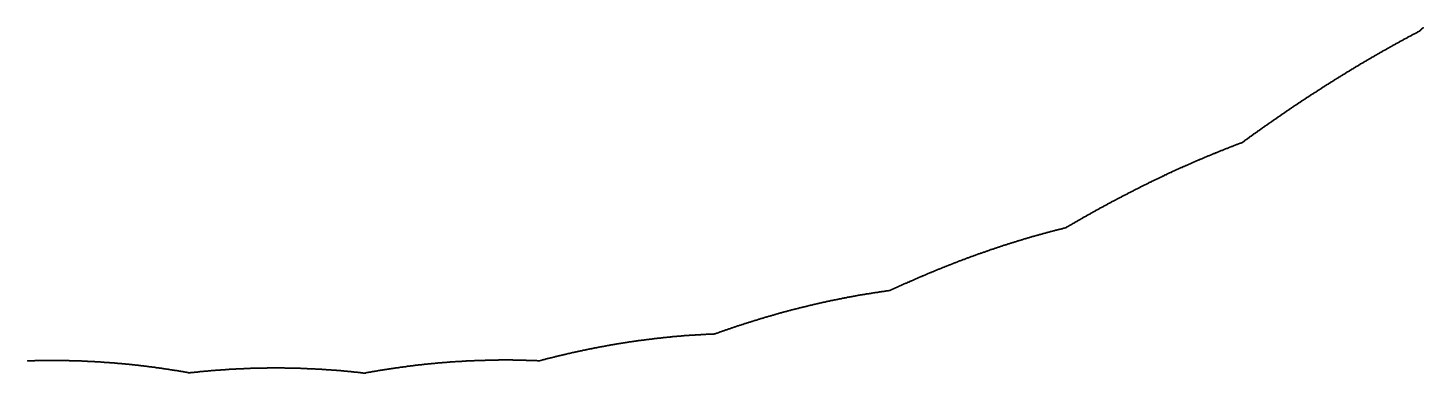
# Model space of a CAD drawing. Header units: metres. Extents: x 0 to 360, y 46 to 216.
# Drawn here: x 213.75 to 224.99, y 53.09 to 55.87 of the extents above; entities that cross this region are included whole.
import ezdxf

# ---------------------------------------------------------------- set-up
doc = ezdxf.new("R2010")
doc.units = ezdxf.units.M

msp = doc.modelspace()

# ---------------------------------------------------------------- linework, layer by layer
for p in [(224.816, 55.762), (224.822, 55.765), (224.827, 55.769), (224.833, 55.772), (224.839, 55.775), (224.845, 55.778), (224.851, 55.781), (224.857, 55.784), (224.863, 55.788), (224.868, 55.791), (224.874, 55.794), (224.88, 55.797), (224.886, 55.8), (224.892, 55.803), (224.898, 55.806), (224.903, 55.81), (224.909, 55.813), (224.915, 55.816), (224.921, 55.819), (224.927, 55.822), (224.933, 55.825), (224.939, 55.828), (224.944, 55.831), (224.95, 55.834), (224.956, 55.837), (224.962, 55.841), (224.968, 55.846), (224.974, 55.851), (224.979, 55.856), (224.985, 55.862), (224.991, 55.867), (224.617, 55.651), (224.623, 55.654), (224.629, 55.658), (224.634, 55.661), (224.64, 55.664), (224.646, 55.668), (224.652, 55.671), (224.658, 55.674), (224.664, 55.678), (224.67, 55.681), (224.675, 55.684), (224.681, 55.688), (224.687, 55.691), (224.693, 55.694), (224.699, 55.697), (224.705, 55.701), (224.71, 55.704), (224.716, 55.707), (224.722, 55.711), (224.728, 55.714), (224.734, 55.717), (224.74, 55.72), (224.746, 55.724), (224.751, 55.727), (224.757, 55.73), (224.763, 55.733), (224.769, 55.737), (224.775, 55.74), (224.781, 55.743), (224.787, 55.746), (224.792, 55.749), (224.798, 55.753), (224.804, 55.756), (224.81, 55.759), (224.424, 55.537), (224.43, 55.541), (224.436, 55.544), (224.441, 55.548), (224.447, 55.551), (224.453, 55.555), (224.459, 55.558), (224.465, 55.562), (224.471, 55.565), (224.477, 55.569), (224.482, 55.572), (224.488, 55.576), (224.494, 55.579), (224.5, 55.583), (224.506, 55.586), (224.512, 55.589), (224.517, 55.593), (224.523, 55.596), (224.529, 55.6), (224.535, 55.603), (224.541, 55.607), (224.547, 55.61), (224.553, 55.614), (224.558, 55.617), (224.564, 55.62), (224.57, 55.624), (224.576, 55.627), (224.582, 55.631), (224.588, 55.634), (224.594, 55.637), (224.599, 55.641), (224.605, 55.644), (224.611, 55.647), (224.243, 55.425), (224.248, 55.429), (224.254, 55.433), (224.26, 55.436), (224.266, 55.44), (224.272, 55.444), (224.278, 55.447), (224.283, 55.451), (224.289, 55.454), (224.295, 55.458), (224.301, 55.462), (224.307, 55.465), (224.313, 55.469), (224.319, 55.473), (224.324, 55.476), (224.33, 55.48), (224.336, 55.483), (224.342, 55.487), (224.348, 55.491), (224.354, 55.494), (224.36, 55.498), (224.365, 55.501), (224.371, 55.505), (224.377, 55.509), (224.383, 55.512), (224.389, 55.516), (224.395, 55.519), (224.4, 55.523), (224.406, 55.526), (224.412, 55.53), (224.418, 55.533), (224.067, 55.312), (224.073, 55.316), (224.079, 55.32), (224.085, 55.324), (224.09, 55.328), (224.096, 55.332), (224.102, 55.335), (224.108, 55.339), (224.114, 55.343), (224.12, 55.347), (224.126, 55.35), (224.131, 55.354), (224.137, 55.358), (224.143, 55.362), (224.149, 55.366), (224.155, 55.369), (224.161, 55.373), (224.166, 55.377), (224.172, 55.381), (224.178, 55.384), (224.184, 55.388), (224.19, 55.392), (224.196, 55.396), (224.202, 55.399), (224.207, 55.403), (224.213, 55.407), (224.219, 55.41), (224.225, 55.414), (224.231, 55.418), (224.237, 55.421), (223.903, 55.203), (223.909, 55.207), (223.915, 55.211), (223.921, 55.215), (223.927, 55.219), (223.932, 55.223), (223.938, 55.227), (223.944, 55.231), (223.95, 55.235), (223.956, 55.239), (223.962, 55.243), (223.968, 55.247), (223.973, 55.25), (223.979, 55.254), (223.985, 55.258), (223.991, 55.262), (223.997, 55.266), (224.003, 55.27), (224.009, 55.274), (224.014, 55.278), (224.02, 55.282), (224.026, 55.285), (224.032, 55.289), (224.038, 55.293), (224.044, 55.297), (224.049, 55.301), (224.055, 55.305), (224.061, 55.309), (223.739, 55.09), (223.745, 55.094), (223.751, 55.098), (223.757, 55.103), (223.763, 55.107), (223.769, 55.111), (223.774, 55.115), (223.78, 55.119), (223.786, 55.123), (223.792, 55.127), (223.798, 55.131), (223.804, 55.135), (223.81, 55.139), (223.815, 55.143), (223.821, 55.147), (223.827, 55.151), (223.833, 55.155), (223.839, 55.159), (223.845, 55.163), (223.851, 55.167), (223.856, 55.171), (223.862, 55.175), (223.868, 55.179), (223.874, 55.183), (223.88, 55.187), (223.886, 55.191), (223.891, 55.195), (223.897, 55.199), (223.581, 54.978), (223.587, 54.982), (223.593, 54.986), (223.599, 54.991), (223.605, 54.995), (223.611, 54.999), (223.616, 55.003), (223.622, 55.007), (223.628, 55.012), (223.634, 55.016), (223.64, 55.02), (223.646, 55.024), (223.652, 55.028), (223.657, 55.032), (223.663, 55.037), (223.669, 55.041), (223.675, 55.045), (223.681, 55.049), (223.687, 55.053), (223.693, 55.057), (223.698, 55.061), (223.704, 55.066), (223.71, 55.07), (223.716, 55.074), (223.722, 55.078), (223.728, 55.082), (223.734, 55.086), (223.33, 54.864), (223.336, 54.866), (223.341, 54.868), (223.347, 54.871), (223.353, 54.873), (223.359, 54.875), (223.365, 54.878), (223.371, 54.88), (223.377, 54.882), (223.382, 54.885), (223.388, 54.887), (223.394, 54.889), (223.4, 54.892), (223.406, 54.894), (223.412, 54.896), (223.418, 54.899), (223.423, 54.901), (223.429, 54.903), (223.435, 54.906), (223.441, 54.908), (223.447, 54.91), (223.453, 54.912), (223.458, 54.915), (223.464, 54.917), (223.47, 54.919), (223.476, 54.921), (223.482, 54.924), (223.488, 54.926), (223.494, 54.928), (223.499, 54.93), (223.505, 54.932), (223.511, 54.935), (223.517, 54.937), (223.523, 54.939), (223.529, 54.941), (223.535, 54.944), (223.54, 54.948), (223.546, 54.952), (223.552, 54.957), (223.558, 54.961), (223.564, 54.965), (223.57, 54.969), (223.576, 54.974), (223.066, 54.751), (223.072, 54.754), (223.078, 54.757), (223.084, 54.759), (223.09, 54.762), (223.096, 54.764), (223.101, 54.767), (223.107, 54.77), (223.113, 54.772), (223.119, 54.775), (223.125, 54.777), (223.131, 54.78), (223.137, 54.782), (223.142, 54.785), (223.148, 54.787), (223.154, 54.79), (223.16, 54.793), (223.166, 54.795), (223.172, 54.798), (223.178, 54.8), (223.183, 54.803), (223.189, 54.805), (223.195, 54.808), (223.201, 54.81), (223.207, 54.813), (223.213, 54.815), (223.219, 54.818), (223.224, 54.82), (223.23, 54.822), (223.236, 54.825), (223.242, 54.827), (223.248, 54.83), (223.254, 54.832), (223.259, 54.835), (223.265, 54.837), (223.271, 54.84), (223.277, 54.842), (223.283, 54.844), (223.289, 54.847), (223.295, 54.849), (223.3, 54.852), (223.306, 54.854), (223.312, 54.856), (223.318, 54.859), (223.324, 54.861), (222.826, 54.64), (222.832, 54.643), (222.838, 54.645), (222.844, 54.648), (222.85, 54.651), (222.856, 54.654), (222.861, 54.657), (222.867, 54.659), (222.873, 54.662), (222.879, 54.665), (222.885, 54.668), (222.891, 54.671), (222.897, 54.673), (222.902, 54.676), (222.908, 54.679), (222.914, 54.682), (222.92, 54.684), (222.926, 54.687), (222.932, 54.69), (222.938, 54.693), (222.943, 54.695), (222.949, 54.698), (222.955, 54.701), (222.961, 54.703), (222.967, 54.706), (222.973, 54.709), (222.978, 54.712), (222.984, 54.714), (222.99, 54.717), (222.996, 54.72), (223.002, 54.722), (223.008, 54.725), (223.014, 54.728), (223.019, 54.73), (223.025, 54.733), (223.031, 54.736), (223.037, 54.738), (223.043, 54.741), (223.049, 54.743), (223.055, 54.746), (223.06, 54.749), (222.598, 54.525), (222.604, 54.528), (222.61, 54.531), (222.615, 54.534), (222.621, 54.537), (222.627, 54.541), (222.633, 54.544), (222.639, 54.547), (222.645, 54.549), (222.651, 54.552), (222.656, 54.555), (222.662, 54.558), (222.668, 54.561), (222.674, 54.564), (222.68, 54.567), (222.686, 54.57), (222.692, 54.573), (222.697, 54.576), (222.703, 54.579), (222.709, 54.582), (222.715, 54.585), (222.721, 54.588), (222.727, 54.591), (222.733, 54.594), (222.738, 54.597), (222.744, 54.6), (222.75, 54.602), (222.756, 54.605), (222.762, 54.608), (222.768, 54.611), (222.774, 54.614), (222.779, 54.617), (222.785, 54.62), (222.791, 54.623), (222.797, 54.625), (222.803, 54.628), (222.809, 54.631), (222.815, 54.634), (222.82, 54.637), (222.387, 54.413), (222.393, 54.416), (222.399, 54.419), (222.405, 54.423), (222.411, 54.426), (222.416, 54.429), (222.422, 54.432), (222.428, 54.435), (222.434, 54.439), (222.44, 54.442), (222.446, 54.445), (222.452, 54.448), (222.457, 54.451), (222.463, 54.454), (222.469, 54.457), (222.475, 54.461), (222.481, 54.464), (222.487, 54.467), (222.493, 54.47), (222.498, 54.473), (222.504, 54.476), (222.51, 54.479), (222.516, 54.482), (222.522, 54.486), (222.528, 54.489), (222.534, 54.492), (222.539, 54.495), (222.545, 54.498), (222.551, 54.501), (222.557, 54.504), (222.563, 54.507), (222.569, 54.51), (222.574, 54.513), (222.58, 54.516), (222.586, 54.519), (222.592, 54.522), (222.188, 54.301), (222.194, 54.304), (222.2, 54.308), (222.206, 54.311), (222.211, 54.314), (222.217, 54.318), (222.223, 54.321), (222.229, 54.324), (222.235, 54.328), (222.241, 54.331), (222.247, 54.334), (222.252, 54.338), (222.258, 54.341), (222.264, 54.344), (222.27, 54.348), (222.276, 54.351), (222.282, 54.354), (222.288, 54.358), (222.293, 54.361), (222.299, 54.364), (222.305, 54.367), (222.311, 54.371), (222.317, 54.374), (222.323, 54.377), (222.329, 54.381), (222.334, 54.384), (222.34, 54.387), (222.346, 54.39), (222.352, 54.394), (222.358, 54.397), (222.364, 54.4), (222.37, 54.403), (222.375, 54.407), (222.381, 54.41), (221.854, 54.188), (221.86, 54.19), (221.866, 54.191), (221.872, 54.193), (221.878, 54.195), (221.883, 54.196), (221.889, 54.198), (221.895, 54.2), (221.901, 54.201), (221.907, 54.203), (221.913, 54.205), (221.919, 54.206), (221.924, 54.208), (221.93, 54.209), (221.936, 54.211), (221.942, 54.213), (221.948, 54.214), (221.954, 54.216), (221.96, 54.217), (221.965, 54.219), (221.971, 54.22), (221.977, 54.222), (221.983, 54.224), (221.989, 54.225), (221.995, 54.227), (222.001, 54.228), (222.006, 54.23), (222.012, 54.231), (222.018, 54.233), (222.024, 54.234), (222.03, 54.236), (222.036, 54.237), (222.042, 54.239), (222.047, 54.24), (222.053, 54.242), (222.059, 54.243), (222.065, 54.245), (222.071, 54.246), (222.077, 54.248), (222.083, 54.249), (222.088, 54.251), (222.094, 54.252), (222.1, 54.254), (222.106, 54.255), (222.112, 54.257), (222.118, 54.26), (222.124, 54.263), (222.129, 54.267), (222.135, 54.27), (222.141, 54.274), (222.147, 54.277), (222.153, 54.28), (222.159, 54.284), (222.165, 54.287), (222.17, 54.291), (222.176, 54.294), (222.182, 54.297), (221.497, 54.076), (221.503, 54.078), (221.508, 54.08), (221.514, 54.082), (221.52, 54.084), (221.526, 54.085), (221.532, 54.087), (221.538, 54.089), (221.544, 54.091), (221.549, 54.093), (221.555, 54.095), (221.561, 54.097), (221.567, 54.099), (221.573, 54.101), (221.579, 54.103), (221.585, 54.105), (221.591, 54.107), (221.596, 54.109), (221.602, 54.111), (221.608, 54.113), (221.614, 54.115), (221.62, 54.117), (221.626, 54.118), (221.632, 54.12), (221.637, 54.122), (221.643, 54.124), (221.649, 54.126), (221.655, 54.128), (221.661, 54.13), (221.667, 54.132), (221.673, 54.133), (221.678, 54.135), (221.684, 54.137), (221.69, 54.139), (221.696, 54.141), (221.702, 54.143), (221.708, 54.144), (221.714, 54.146), (221.719, 54.148), (221.725, 54.15), (221.731, 54.152), (221.737, 54.153), (221.743, 54.155), (221.749, 54.157), (221.755, 54.159), (221.76, 54.16), (221.766, 54.162), (221.772, 54.164), (221.778, 54.166), (221.784, 54.167), (221.79, 54.169), (221.796, 54.171), (221.801, 54.173), (221.807, 54.174), (221.813, 54.176), (221.819, 54.178), (221.825, 54.18), (221.831, 54.181), (221.837, 54.183), (221.842, 54.185), (221.848, 54.186), (221.192, 53.964), (221.198, 53.966), (221.204, 53.968), (221.21, 53.971), (221.215, 53.973), (221.221, 53.975), (221.227, 53.977), (221.233, 53.98), (221.239, 53.982), (221.245, 53.984), (221.251, 53.986), (221.256, 53.989), (221.262, 53.991), (221.268, 53.993), (221.274, 53.995), (221.28, 53.997), (221.286, 54), (221.292, 54.002), (221.298, 54.004), (221.303, 54.006), (221.309, 54.008), (221.315, 54.011), (221.321, 54.013), (221.327, 54.015), (221.333, 54.017), (221.339, 54.019), (221.344, 54.021), (221.35, 54.024), (221.356, 54.026), (221.362, 54.028), (221.368, 54.03), (221.374, 54.032), (221.38, 54.034), (221.385, 54.036), (221.391, 54.038), (221.397, 54.041), (221.403, 54.043), (221.409, 54.045), (221.415, 54.047), (221.421, 54.049), (221.426, 54.051), (221.432, 54.053), (221.438, 54.055), (221.444, 54.057), (221.45, 54.059), (221.456, 54.061), (221.462, 54.063), (221.467, 54.065), (221.473, 54.067), (221.479, 54.069), (221.485, 54.071), (221.491, 54.073), (220.922, 53.853), (220.928, 53.855), (220.934, 53.858), (220.94, 53.86), (220.946, 53.863), (220.952, 53.865), (220.958, 53.868), (220.963, 53.87), (220.969, 53.873), (220.975, 53.875), (220.981, 53.878), (220.987, 53.88), (220.993, 53.883), (220.999, 53.885), (221.004, 53.888), (221.01, 53.89), (221.016, 53.893), (221.022, 53.895), (221.028, 53.897), (221.034, 53.9), (221.04, 53.902), (221.046, 53.905), (221.051, 53.907), (221.057, 53.91), (221.063, 53.912), (221.069, 53.914), (221.075, 53.917), (221.081, 53.919), (221.087, 53.922), (221.092, 53.924), (221.098, 53.926), (221.104, 53.929), (221.11, 53.931), (221.116, 53.933), (221.122, 53.936), (221.128, 53.938), (221.133, 53.94), (221.139, 53.943), (221.145, 53.945), (221.151, 53.948), (221.157, 53.95), (221.163, 53.952), (221.169, 53.954), (221.174, 53.957), (221.18, 53.959), (221.186, 53.961), (220.612, 53.739), (220.618, 53.74), (220.624, 53.741), (220.629, 53.742), (220.635, 53.742), (220.641, 53.743), (220.647, 53.744), (220.653, 53.745), (220.659, 53.746), (220.665, 53.747), (220.67, 53.747), (220.676, 53.748), (220.682, 53.749), (220.688, 53.75), (220.694, 53.751), (220.7, 53.753), (220.706, 53.755), (220.711, 53.758), (220.717, 53.761), (220.723, 53.764), (220.729, 53.766), (220.735, 53.769), (220.741, 53.772), (220.747, 53.774), (220.752, 53.777), (220.758, 53.78), (220.764, 53.782), (220.77, 53.785), (220.776, 53.788), (220.782, 53.79), (220.788, 53.793), (220.793, 53.796), (220.799, 53.798), (220.805, 53.801), (220.811, 53.804), (220.817, 53.806), (220.823, 53.809), (220.829, 53.811), (220.835, 53.814), (220.84, 53.817), (220.846, 53.819), (220.852, 53.822), (220.858, 53.825), (220.864, 53.827), (220.87, 53.83), (220.876, 53.832), (220.881, 53.835), (220.887, 53.837), (220.893, 53.84), (220.899, 53.843), (220.905, 53.845), (220.911, 53.848), (220.917, 53.85), (220.031, 53.626), (220.037, 53.627), (220.043, 53.629), (220.049, 53.63), (220.055, 53.632), (220.061, 53.633), (220.066, 53.634), (220.072, 53.636), (220.078, 53.637), (220.084, 53.639), (220.09, 53.64), (220.096, 53.641), (220.102, 53.643), (220.108, 53.644), (220.113, 53.645), (220.119, 53.647), (220.125, 53.648), (220.131, 53.649), (220.137, 53.651), (220.143, 53.652), (220.149, 53.653), (220.154, 53.655), (220.16, 53.656), (220.166, 53.657), (220.172, 53.658), (220.178, 53.66), (220.184, 53.661), (220.19, 53.662), (220.196, 53.664), (220.201, 53.665), (220.207, 53.666), (220.213, 53.667), (220.219, 53.669), (220.225, 53.67), (220.231, 53.671), (220.237, 53.672), (220.242, 53.673), (220.248, 53.675), (220.254, 53.676), (220.26, 53.677), (220.266, 53.678), (220.272, 53.679), (220.278, 53.681), (220.283, 53.682), (220.289, 53.683), (220.295, 53.684), (220.301, 53.685), (220.307, 53.686), (220.313, 53.688), (220.319, 53.689), (220.325, 53.69), (220.33, 53.691), (220.336, 53.692), (220.342, 53.693), (220.348, 53.694), (220.354, 53.696), (220.36, 53.697), (220.366, 53.698), (220.371, 53.699), (220.377, 53.7), (220.383, 53.701), (220.389, 53.702), (220.395, 53.703), (220.401, 53.704), (220.407, 53.705), (220.412, 53.706), (220.418, 53.707), (220.424, 53.708), (220.43, 53.71), (220.436, 53.711), (220.442, 53.712), (220.448, 53.713), (220.453, 53.714), (220.459, 53.715), (220.465, 53.716), (220.471, 53.717), (220.477, 53.718), (220.483, 53.719), (220.489, 53.72), (220.495, 53.721), (220.5, 53.722), (220.506, 53.723), (220.512, 53.723), (220.518, 53.724), (220.524, 53.725), (220.53, 53.726), (220.536, 53.727), (220.541, 53.728), (220.547, 53.729), (220.553, 53.73), (220.559, 53.731), (220.565, 53.732), (220.571, 53.733), (220.577, 53.734), (220.582, 53.735), (220.588, 53.735), (220.594, 53.736), (220.6, 53.737), (220.606, 53.738), (219.621, 53.513), (219.627, 53.515), (219.632, 53.517), (219.638, 53.519), (219.644, 53.521), (219.65, 53.522), (219.656, 53.524), (219.662, 53.526), (219.668, 53.528), (219.674, 53.529), (219.679, 53.531), (219.685, 53.533), (219.691, 53.535), (219.697, 53.536), (219.703, 53.538), (219.709, 53.54), (219.715, 53.541), (219.72, 53.543), (219.726, 53.545), (219.732, 53.547), (219.738, 53.548), (219.744, 53.55), (219.75, 53.552), (219.756, 53.553), (219.762, 53.555), (219.767, 53.557), (219.773, 53.558), (219.779, 53.56), (219.785, 53.562), (219.791, 53.563), (219.797, 53.565), (219.803, 53.567), (219.808, 53.568), (219.814, 53.57), (219.82, 53.571), (219.826, 53.573), (219.832, 53.575), (219.838, 53.576), (219.844, 53.578), (219.849, 53.579), (219.855, 53.581), (219.861, 53.583), (219.867, 53.584), (219.873, 53.586), (219.879, 53.587), (219.885, 53.589), (219.891, 53.59), (219.896, 53.592), (219.902, 53.594), (219.908, 53.595), (219.914, 53.597), (219.92, 53.598), (219.926, 53.6), (219.932, 53.601), (219.937, 53.603), (219.943, 53.604), (219.949, 53.606), (219.955, 53.607), (219.961, 53.609), (219.967, 53.61), (219.973, 53.612), (219.979, 53.613), (219.984, 53.615), (219.99, 53.616), (219.996, 53.617), (220.002, 53.619), (220.008, 53.62), (220.014, 53.622), (220.02, 53.623), (220.025, 53.625), (219.286, 53.402), (219.292, 53.404), (219.298, 53.406), (219.304, 53.408), (219.31, 53.41), (219.316, 53.412), (219.322, 53.415), (219.327, 53.417), (219.333, 53.419), (219.339, 53.421), (219.345, 53.423), (219.351, 53.425), (219.357, 53.427), (219.363, 53.429), (219.368, 53.431), (219.374, 53.433), (219.38, 53.435), (219.386, 53.437), (219.392, 53.439), (219.398, 53.441), (219.404, 53.443), (219.41, 53.445), (219.415, 53.447), (219.421, 53.449), (219.427, 53.451), (219.433, 53.453), (219.439, 53.455), (219.445, 53.457), (219.451, 53.459), (219.456, 53.461), (219.462, 53.463), (219.468, 53.465), (219.474, 53.467), (219.48, 53.469), (219.486, 53.471), (219.492, 53.472), (219.498, 53.474), (219.503, 53.476), (219.509, 53.478), (219.515, 53.48), (219.521, 53.482), (219.527, 53.484), (219.533, 53.486), (219.539, 53.488), (219.544, 53.49), (219.55, 53.491), (219.556, 53.493), (219.562, 53.495), (219.568, 53.497), (219.574, 53.499), (219.58, 53.501), (219.586, 53.502), (219.591, 53.504), (219.597, 53.506), (219.603, 53.508), (219.609, 53.51), (219.615, 53.512), (218.324, 53.289), (218.33, 53.29), (218.336, 53.291), (218.341, 53.292), (218.347, 53.294), (218.353, 53.295), (218.359, 53.296), (218.365, 53.297), (218.371, 53.298), (218.377, 53.299), (218.383, 53.3), (218.388, 53.301), (218.394, 53.302), (218.4, 53.303), (218.406, 53.304), (218.412, 53.306), (218.418, 53.307), (218.424, 53.308), (218.43, 53.309), (218.435, 53.31), (218.441, 53.311), (218.447, 53.312), (218.453, 53.313), (218.459, 53.314), (218.465, 53.315), (218.471, 53.316), (218.476, 53.317), (218.482, 53.318), (218.488, 53.319), (218.494, 53.32), (218.5, 53.321), (218.506, 53.322), (218.512, 53.323), (218.518, 53.324), (218.523, 53.325), (218.529, 53.326), (218.535, 53.326), (218.541, 53.327), (218.547, 53.328), (218.553, 53.329), (218.559, 53.33), (218.565, 53.331), (218.57, 53.332), (218.576, 53.333), (218.582, 53.334), (218.588, 53.335), (218.594, 53.336), (218.6, 53.336), (218.606, 53.337), (218.611, 53.338), (218.617, 53.339), (218.623, 53.34), (218.629, 53.341), (218.635, 53.342), (218.641, 53.342), (218.647, 53.343), (218.653, 53.344), (218.658, 53.345), (218.664, 53.346), (218.67, 53.347), (218.676, 53.347), (218.682, 53.348), (218.688, 53.349), (218.694, 53.35), (218.7, 53.351), (218.705, 53.351), (218.711, 53.352), (218.717, 53.353), (218.723, 53.354), (218.729, 53.354), (218.735, 53.355), (218.741, 53.356), (218.746, 53.357), (218.752, 53.357), (218.758, 53.358), (218.764, 53.359), (218.77, 53.36), (218.776, 53.36), (218.782, 53.361), (218.788, 53.362), (218.793, 53.362), (218.799, 53.363), (218.805, 53.364), (218.811, 53.364), (218.817, 53.365), (218.823, 53.366), (218.829, 53.366), (218.835, 53.367), (218.84, 53.368), (218.846, 53.368), (218.852, 53.369), (218.858, 53.37), (218.864, 53.37), (218.87, 53.371), (218.876, 53.372), (218.881, 53.372), (218.887, 53.373), (218.893, 53.373), (218.899, 53.374), (218.905, 53.375), (218.911, 53.375), (218.917, 53.376), (218.923, 53.376), (218.928, 53.377), (218.934, 53.377), (218.94, 53.378), (218.946, 53.379), (218.952, 53.379), (218.958, 53.38), (218.964, 53.38), (218.97, 53.381), (218.975, 53.381), (218.981, 53.382), (218.987, 53.382), (218.993, 53.383), (218.999, 53.383), (219.005, 53.384), (219.011, 53.384), (219.016, 53.385), (219.022, 53.385), (219.028, 53.386), (219.034, 53.386), (219.04, 53.387), (219.046, 53.387), (219.052, 53.387), (219.058, 53.388), (219.063, 53.388), (219.069, 53.389), (219.075, 53.389), (219.081, 53.39), (219.087, 53.39), (219.093, 53.39), (219.099, 53.391), (219.104, 53.391), (219.11, 53.392), (219.116, 53.392), (219.122, 53.392), (219.128, 53.393), (219.134, 53.393), (219.14, 53.393), (219.146, 53.394), (219.151, 53.394), (219.157, 53.395), (219.163, 53.395), (219.169, 53.395), (219.175, 53.396), (219.181, 53.396), (219.187, 53.396), (219.192, 53.397), (219.198, 53.397), (219.204, 53.397), (219.21, 53.397), (219.216, 53.398), (219.222, 53.398), (219.228, 53.398), (219.234, 53.399), (219.239, 53.399), (219.245, 53.399), (219.251, 53.399), (219.257, 53.4), (219.263, 53.4), (219.269, 53.4), (219.275, 53.4), (219.28, 53.401), (213.749, 53.184), (213.755, 53.184), (213.761, 53.184), (213.767, 53.185), (213.772, 53.185), (213.778, 53.185), (213.784, 53.185), (213.79, 53.185), (213.796, 53.185), (213.802, 53.185), (213.808, 53.186), (213.814, 53.186), (213.82, 53.186), (213.825, 53.186), (213.831, 53.186), (213.837, 53.186), (213.843, 53.186), (213.849, 53.186), (213.855, 53.186), (213.861, 53.187), (213.867, 53.187), (213.873, 53.187), (213.878, 53.187), (213.884, 53.187), (213.89, 53.187), (213.896, 53.187), (213.902, 53.187), (213.908, 53.187), (213.914, 53.187), (213.92, 53.187), (213.926, 53.187), (213.931, 53.187), (213.937, 53.187), (213.943, 53.187), (213.949, 53.187), (213.955, 53.187), (213.961, 53.187), (213.967, 53.187), (213.973, 53.187), (213.979, 53.187), (213.984, 53.187), (213.99, 53.187), (213.996, 53.187), (214.002, 53.187), (214.008, 53.187), (214.014, 53.187), (214.02, 53.187), (214.026, 53.187), (214.032, 53.186), (214.037, 53.186), (214.043, 53.186), (214.049, 53.186), (214.055, 53.186), (214.061, 53.186), (214.067, 53.186), (214.073, 53.186), (214.079, 53.186), (214.085, 53.185), (214.09, 53.185), (214.096, 53.185), (214.102, 53.185), (214.108, 53.185), (214.114, 53.185), (214.12, 53.185), (214.126, 53.184), (214.132, 53.184), (214.138, 53.184), (214.144, 53.184), (214.149, 53.184), (214.155, 53.183), (214.161, 53.183), (214.167, 53.183), (214.173, 53.183), (214.179, 53.183), (214.185, 53.182), (214.191, 53.182), (214.197, 53.182), (214.202, 53.182), (214.208, 53.181), (214.214, 53.181), (214.22, 53.181), (214.226, 53.181), (214.232, 53.18), (214.238, 53.18), (214.244, 53.18), (214.25, 53.179), (214.255, 53.179), (214.261, 53.179), (214.267, 53.179), (214.273, 53.178), (214.279, 53.178), (214.285, 53.178), (214.291, 53.177), (214.297, 53.177), (214.303, 53.177), (214.308, 53.176), (217.179, 53.176), (217.184, 53.177), (217.19, 53.177), (217.196, 53.178), (217.202, 53.178), (217.208, 53.178), (217.214, 53.179), (217.22, 53.179), (217.226, 53.179), (217.231, 53.18), (217.237, 53.18), (217.243, 53.18), (217.249, 53.181), (217.255, 53.181), (217.261, 53.181), (217.267, 53.182), (217.273, 53.182), (217.278, 53.182), (217.284, 53.183), (217.29, 53.183), (217.296, 53.183), (217.302, 53.184), (217.308, 53.184), (217.314, 53.184), (217.32, 53.184), (217.325, 53.185), (217.331, 53.185), (217.337, 53.185), (217.343, 53.185), (217.349, 53.186), (217.355, 53.186), (217.361, 53.186), (217.367, 53.186), (217.372, 53.187), (217.378, 53.187), (217.384, 53.187), (217.39, 53.187), (217.396, 53.187), (217.402, 53.188), (217.408, 53.188), (217.414, 53.188), (217.419, 53.188), (217.425, 53.188), (217.431, 53.188), (217.437, 53.189), (217.443, 53.189), (217.449, 53.189), (217.455, 53.189), (217.461, 53.189), (217.466, 53.189), (217.472, 53.189), (217.478, 53.19), (217.484, 53.19), (217.49, 53.19), (217.496, 53.19), (217.502, 53.19), (217.508, 53.19), (217.513, 53.19), (217.519, 53.19), (217.525, 53.19), (217.531, 53.19), (217.537, 53.19), (217.543, 53.191), (217.549, 53.191), (217.555, 53.191), (217.56, 53.191), (217.566, 53.191), (217.572, 53.191), (217.578, 53.191), (217.584, 53.191), (217.59, 53.191), (217.596, 53.191), (217.602, 53.191), (217.607, 53.191), (217.613, 53.191), (217.619, 53.191), (217.625, 53.191), (217.631, 53.191), (217.637, 53.191), (217.643, 53.191), (217.649, 53.191), (217.654, 53.191), (217.66, 53.19), (217.666, 53.19), (217.672, 53.19), (217.678, 53.19), (217.684, 53.19), (217.69, 53.19), (217.696, 53.19), (217.701, 53.19), (217.707, 53.19), (217.713, 53.19), (217.719, 53.19), (217.725, 53.189), (217.731, 53.189), (217.737, 53.189), (217.743, 53.189), (217.748, 53.189), (217.754, 53.189), (217.76, 53.189), (217.766, 53.188), (217.772, 53.188), (217.778, 53.188), (217.784, 53.188), (217.79, 53.188), (217.795, 53.188), (217.801, 53.187), (217.807, 53.187), (217.813, 53.187), (217.819, 53.187), (217.825, 53.187), (217.831, 53.186), (217.836, 53.186), (217.842, 53.186), (217.848, 53.186), (217.854, 53.185), (217.86, 53.185), (217.866, 53.185), (217.872, 53.185), (217.878, 53.186), (217.883, 53.188), (217.889, 53.189), (217.895, 53.191), (217.901, 53.193), (217.907, 53.194), (217.913, 53.196), (217.919, 53.197), (217.925, 53.199), (217.93, 53.2), (217.936, 53.202), (217.942, 53.203), (217.948, 53.205), (217.954, 53.206), (217.96, 53.208), (217.966, 53.209), (217.972, 53.211), (217.977, 53.212), (217.983, 53.214), (217.989, 53.215), (217.995, 53.216), (218.001, 53.218), (218.007, 53.219), (218.013, 53.221), (218.019, 53.222), (218.024, 53.224), (218.03, 53.225), (218.036, 53.226), (218.042, 53.228), (218.048, 53.229), (218.054, 53.231), (218.06, 53.232), (218.066, 53.233), (218.071, 53.235), (218.077, 53.236), (218.083, 53.238), (218.089, 53.239), (218.095, 53.24), (218.101, 53.242), (218.107, 53.243), (218.112, 53.244), (218.118, 53.246), (218.124, 53.247), (218.13, 53.248), (218.136, 53.25), (218.142, 53.251), (218.148, 53.252), (218.154, 53.254), (218.159, 53.255), (218.165, 53.256), (218.171, 53.257), (218.177, 53.259), (218.183, 53.26), (218.189, 53.261), (218.195, 53.263), (218.201, 53.264), (218.206, 53.265), (218.212, 53.266), (218.218, 53.268), (218.224, 53.269), (218.23, 53.27), (218.236, 53.271), (218.242, 53.273), (218.248, 53.274), (218.253, 53.275), (218.259, 53.276), (218.265, 53.277), (218.271, 53.279), (218.277, 53.28), (218.283, 53.281), (218.289, 53.282), (218.294, 53.283), (218.3, 53.284), (218.306, 53.286), (218.312, 53.287), (218.318, 53.288), (214.314, 53.176), (214.32, 53.175), (214.326, 53.175), (214.332, 53.175), (214.338, 53.174), (214.344, 53.174), (214.35, 53.174), (214.356, 53.173), (214.361, 53.173), (214.367, 53.172), (214.373, 53.172), (214.379, 53.172), (214.385, 53.171), (214.391, 53.171), (214.397, 53.17), (214.403, 53.17), (214.408, 53.169), (214.414, 53.169), (214.42, 53.169), (214.426, 53.168), (214.432, 53.168), (214.438, 53.167), (214.444, 53.167), (214.45, 53.166), (214.456, 53.166), (214.461, 53.165), (214.467, 53.165), (214.473, 53.164), (214.479, 53.164), (214.485, 53.163), (214.491, 53.163), (214.497, 53.162), (214.503, 53.162), (214.509, 53.161), (214.514, 53.16), (214.52, 53.16), (214.526, 53.159), (214.532, 53.159), (214.538, 53.158), (214.544, 53.158), (214.55, 53.157), (214.556, 53.157), (214.562, 53.156), (214.567, 53.155), (214.573, 53.155), (214.579, 53.154), (214.585, 53.154), (214.591, 53.153), (214.597, 53.152), (214.603, 53.152), (214.609, 53.151), (214.615, 53.15), (214.62, 53.15), (214.626, 53.149), (214.632, 53.148), (214.638, 53.148), (214.644, 53.147), (214.65, 53.146), (214.656, 53.146), (214.662, 53.145), (214.668, 53.144), (214.673, 53.144), (214.679, 53.143), (214.685, 53.142), (214.691, 53.142), (214.697, 53.141), (214.703, 53.14), (214.709, 53.139), (214.715, 53.139), (214.721, 53.138), (214.726, 53.137), (214.732, 53.136), (214.738, 53.136), (214.744, 53.135), (214.75, 53.134), (214.756, 53.133), (214.762, 53.133), (214.768, 53.132), (214.773, 53.131), (214.779, 53.13), (214.785, 53.129), (214.791, 53.129), (214.797, 53.128), (214.803, 53.127), (214.809, 53.126), (214.815, 53.125), (214.821, 53.124), (214.826, 53.124), (214.832, 53.123), (214.838, 53.122), (214.844, 53.121), (214.85, 53.12), (214.856, 53.119), (214.862, 53.118), (214.868, 53.118), (214.874, 53.117), (214.879, 53.116), (214.885, 53.115), (214.891, 53.114), (214.897, 53.113), (214.903, 53.112), (214.909, 53.111), (214.915, 53.11), (214.921, 53.109), (214.927, 53.108), (214.932, 53.107), (214.938, 53.107), (214.944, 53.106), (214.95, 53.105), (214.956, 53.104), (214.962, 53.103), (214.968, 53.102), (214.974, 53.101), (214.979, 53.1), (214.985, 53.099), (214.991, 53.098), (214.997, 53.097), (215.003, 53.096), (215.009, 53.095), (215.015, 53.094), (215.021, 53.093), (215.027, 53.092), (215.032, 53.091), (215.038, 53.09), (215.044, 53.088), (215.05, 53.088), (215.056, 53.088), (215.062, 53.089), (215.068, 53.089), (215.074, 53.09), (215.08, 53.091), (215.085, 53.091), (215.091, 53.092), (215.097, 53.093), (215.103, 53.093), (215.109, 53.094), (215.115, 53.094), (215.121, 53.095), (215.127, 53.096), (215.132, 53.096), (215.138, 53.097), (215.144, 53.097), (215.15, 53.098), (215.156, 53.099), (215.162, 53.099), (215.168, 53.1), (215.174, 53.1), (215.18, 53.101), (215.185, 53.101), (215.191, 53.102), (215.197, 53.102), (215.203, 53.103), (215.209, 53.103), (215.215, 53.104), (215.221, 53.104), (215.227, 53.105), (215.232, 53.105), (215.238, 53.106), (215.244, 53.106), (215.25, 53.107), (215.256, 53.107), (215.262, 53.108), (215.268, 53.108), (215.274, 53.109), (215.28, 53.109), (215.285, 53.11), (215.291, 53.11), (215.297, 53.11), (215.303, 53.111), (215.309, 53.111), (215.315, 53.112), (215.321, 53.112), (215.327, 53.113), (215.333, 53.113), (215.338, 53.113), (215.344, 53.114), (215.35, 53.114), (215.356, 53.114), (215.362, 53.115), (215.368, 53.115), (215.374, 53.116), (215.38, 53.116), (215.385, 53.116), (215.391, 53.117), (215.397, 53.117), (215.403, 53.117), (215.409, 53.118), (215.415, 53.118), (215.421, 53.118), (215.427, 53.119), (215.433, 53.119), (215.438, 53.119), (215.444, 53.119), (215.45, 53.12), (215.456, 53.12), (215.462, 53.12), (215.468, 53.121), (215.474, 53.121), (215.48, 53.121), (215.485, 53.121), (215.491, 53.122), (215.497, 53.122), (215.503, 53.122), (215.509, 53.122), (215.515, 53.123), (215.521, 53.123), (215.527, 53.123), (215.533, 53.123), (215.538, 53.123), (215.544, 53.124), (215.55, 53.124), (215.556, 53.124), (215.562, 53.124), (215.568, 53.124), (215.574, 53.124), (215.58, 53.125), (215.585, 53.125), (215.591, 53.125), (215.597, 53.125), (215.603, 53.125), (215.609, 53.125), (215.615, 53.125), (215.621, 53.126), (215.627, 53.126), (215.633, 53.126), (215.638, 53.126), (215.644, 53.126), (215.65, 53.126), (215.656, 53.126), (215.662, 53.126), (215.668, 53.126), (215.674, 53.126), (215.68, 53.127), (215.685, 53.127), (215.691, 53.127), (215.697, 53.127), (215.703, 53.127), (215.709, 53.127), (215.715, 53.127), (215.721, 53.127), (215.727, 53.127), (215.733, 53.127), (215.738, 53.127), (215.744, 53.127), (215.75, 53.127), (215.756, 53.127), (215.762, 53.127), (215.768, 53.127), (215.774, 53.127), (215.78, 53.127), (215.785, 53.127), (215.791, 53.127), (215.797, 53.127), (215.803, 53.127), (215.809, 53.127), (215.815, 53.127), (215.821, 53.126), (215.827, 53.126), (215.833, 53.126), (215.838, 53.126), (215.844, 53.126), (215.85, 53.126), (215.856, 53.126), (215.862, 53.126), (215.868, 53.126), (215.874, 53.126), (215.88, 53.125), (215.885, 53.125), (215.891, 53.125), (215.897, 53.125), (215.903, 53.125), (215.909, 53.125), (215.915, 53.125), (215.921, 53.124), (215.927, 53.124), (215.932, 53.124), (215.938, 53.124), (215.944, 53.124), (215.95, 53.123), (215.956, 53.123), (215.962, 53.123), (215.968, 53.123), (215.974, 53.123), (215.98, 53.122), (215.985, 53.122), (215.991, 53.122), (215.997, 53.122), (216.003, 53.121), (216.009, 53.121), (216.015, 53.121), (216.021, 53.121), (216.027, 53.12), (216.032, 53.12), (216.038, 53.12), (216.044, 53.12), (216.05, 53.119), (216.056, 53.119), (216.062, 53.119), (216.068, 53.118), (216.074, 53.118), (216.08, 53.118), (216.085, 53.117), (216.091, 53.117), (216.097, 53.117), (216.103, 53.116), (216.109, 53.116), (216.115, 53.116), (216.121, 53.115), (216.127, 53.115), (216.132, 53.115), (216.138, 53.114), (216.144, 53.114), (216.15, 53.114), (216.156, 53.113), (216.162, 53.113), (216.168, 53.112), (216.174, 53.112), (216.179, 53.112), (216.185, 53.111), (216.191, 53.111), (216.197, 53.11), (216.203, 53.11), (216.209, 53.109), (216.215, 53.109), (216.221, 53.108), (216.226, 53.108), (216.232, 53.108), (216.238, 53.107), (216.244, 53.107), (216.25, 53.106), (216.256, 53.106), (216.262, 53.105), (216.268, 53.105), (216.274, 53.104), (216.279, 53.104), (216.285, 53.103), (216.291, 53.103), (216.297, 53.102), (216.303, 53.102), (216.309, 53.101), (216.315, 53.1), (216.321, 53.1), (216.326, 53.099), (216.332, 53.099), (216.338, 53.098), (216.344, 53.098), (216.35, 53.097), (216.356, 53.096), (216.362, 53.096), (216.368, 53.095), (216.373, 53.095), (216.379, 53.094), (216.385, 53.094), (216.391, 53.093), (216.397, 53.092), (216.403, 53.092), (216.409, 53.091), (216.415, 53.09), (216.42, 53.09), (216.426, 53.089), (216.432, 53.088), (216.438, 53.088), (216.444, 53.087), (216.45, 53.086), (216.456, 53.086), (216.462, 53.085), (216.468, 53.086), (216.473, 53.087), (216.479, 53.089), (216.485, 53.09), (216.491, 53.091), (216.497, 53.092), (216.503, 53.093), (216.509, 53.094), (216.515, 53.095), (216.52, 53.096), (216.526, 53.097), (216.532, 53.098), (216.538, 53.099), (216.544, 53.1), (216.55, 53.101), (216.556, 53.102), (216.562, 53.103), (216.567, 53.104), (216.573, 53.105), (216.579, 53.106), (216.585, 53.107), (216.591, 53.108), (216.597, 53.109), (216.603, 53.11), (216.609, 53.111), (216.614, 53.112), (216.62, 53.113), (216.626, 53.114), (216.632, 53.115), (216.638, 53.115), (216.644, 53.116), (216.65, 53.117), (216.656, 53.118), (216.661, 53.119), (216.667, 53.12), (216.673, 53.121), (216.679, 53.122), (216.685, 53.123), (216.691, 53.123), (216.697, 53.124), (216.703, 53.125), (216.708, 53.126), (216.714, 53.127), (216.72, 53.128), (216.726, 53.129), (216.732, 53.129), (216.738, 53.13), (216.744, 53.131), (216.75, 53.132), (216.756, 53.133), (216.761, 53.134), (216.767, 53.134), (216.773, 53.135), (216.779, 53.136), (216.785, 53.137), (216.791, 53.137), (216.797, 53.138), (216.803, 53.139), (216.808, 53.14), (216.814, 53.141), (216.82, 53.141), (216.826, 53.142), (216.832, 53.143), (216.838, 53.143), (216.844, 53.144), (216.85, 53.145), (216.855, 53.146), (216.861, 53.146), (216.867, 53.147), (216.873, 53.148), (216.879, 53.148), (216.885, 53.149), (216.891, 53.15), (216.897, 53.151), (216.902, 53.151), (216.908, 53.152), (216.914, 53.153), (216.92, 53.153), (216.926, 53.154), (216.932, 53.154), (216.938, 53.155), (216.944, 53.156), (216.949, 53.156), (216.955, 53.157), (216.961, 53.158), (216.967, 53.158), (216.973, 53.159), (216.979, 53.159), (216.985, 53.16), (216.991, 53.161), (216.996, 53.161), (217.002, 53.162), (217.008, 53.162), (217.014, 53.163), (217.02, 53.163), (217.026, 53.164), (217.032, 53.165), (217.038, 53.165), (217.043, 53.166), (217.049, 53.166), (217.055, 53.167), (217.061, 53.167), (217.067, 53.168), (217.073, 53.168), (217.079, 53.169), (217.085, 53.169), (217.09, 53.17), (217.096, 53.17), (217.102, 53.171), (217.108, 53.171), (217.114, 53.172), (217.12, 53.172), (217.126, 53.173), (217.132, 53.173), (217.137, 53.173), (217.143, 53.174), (217.149, 53.174), (217.155, 53.175), (217.161, 53.175), (217.167, 53.176), (217.173, 53.176)]:
    msp.add_point(p)

doc.saveas('drawing.dxf')
